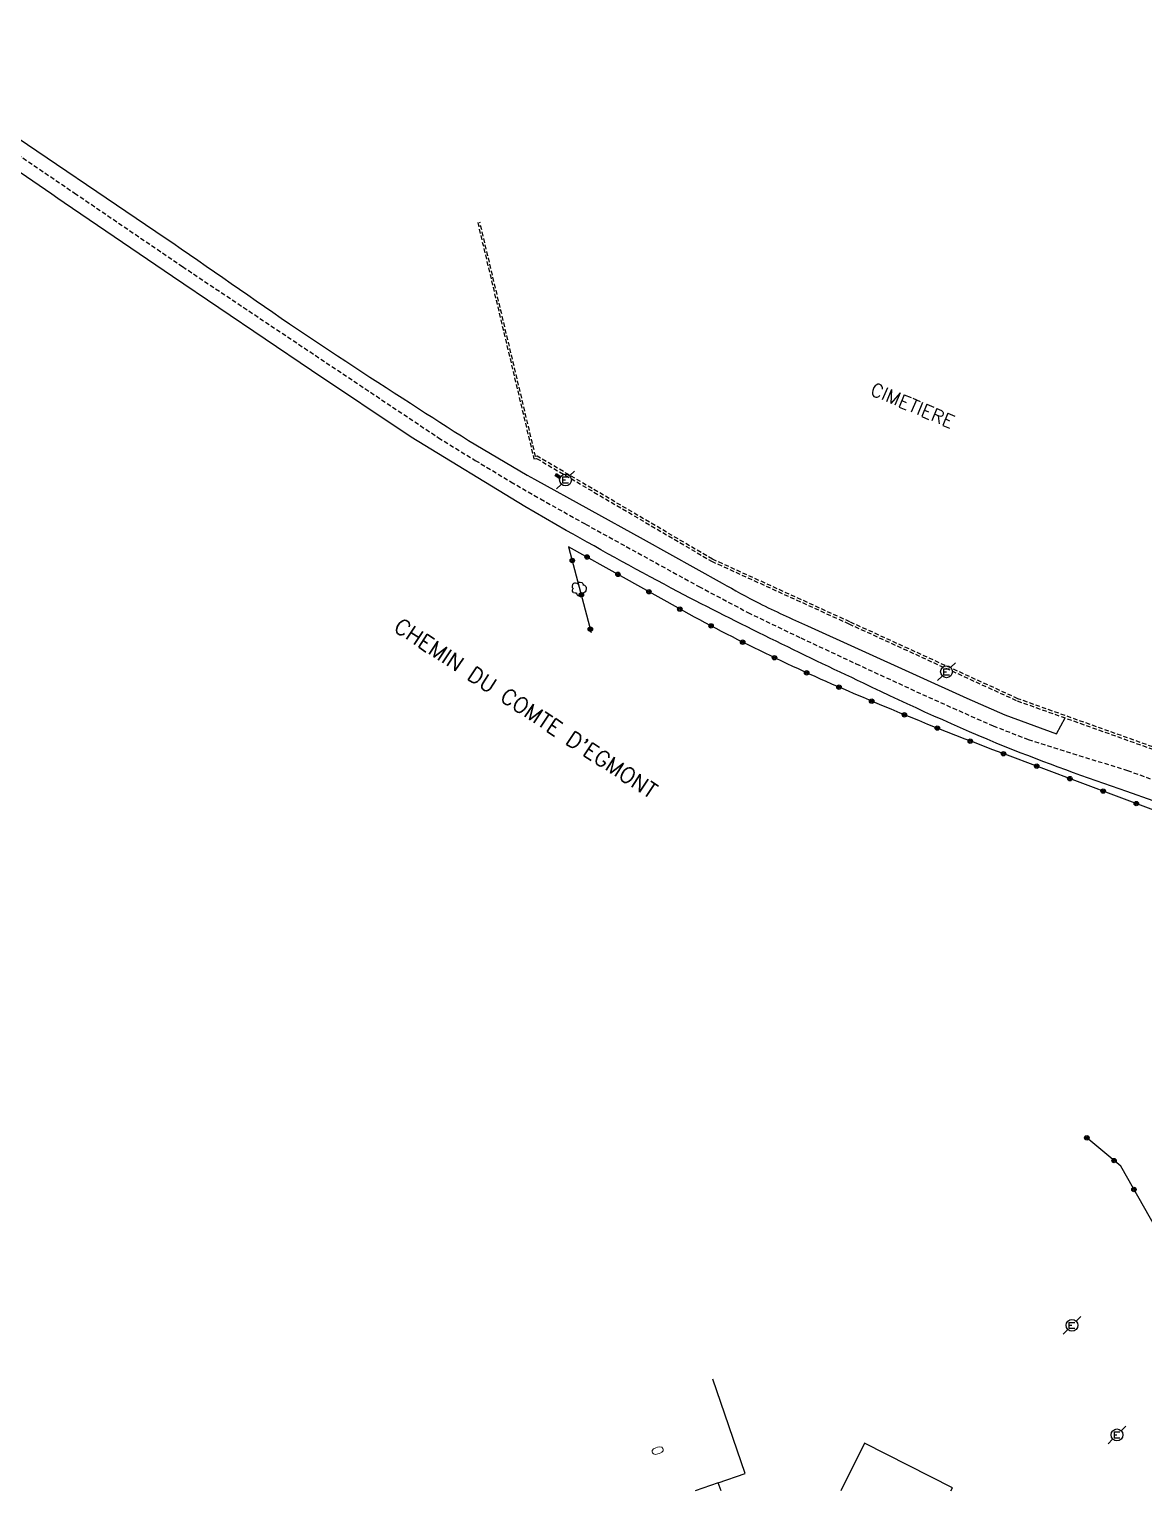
# Model space of a CAD drawing. Header units: millimetres. Extents: x 111000 to 112001, y 155000 to 156000.
# Drawn here: x 111539.9 to 111665.6, y 155000 to 155164.7 of the extents above; entities that cross this region are included whole.
import ezdxf
from ezdxf.enums import TextEntityAlignment as Align

# ---------------------------------------------------------------- set-up
doc = ezdxf.new("R2010")
doc.units = ezdxf.units.MM
doc.linetypes.add('DASHED', pattern=[0.75, 0.5, -0.25])
doc.layers.get('0').update_dxf_attribs({"linetype": 'CONTINUOUS'})
for name, color, linetype in [('W0001', 6, 'DASHED'), ('W0008', 7, 'CONTINUOUS'), ('W0100', 7, 'CONTINUOUS'), ('W0112', 1, 'DASHED'), ('W0300', 7, 'CONTINUOUS'), ('W0322', 7, 'CONTINUOUS'), ('W0400', 7, 'CONTINUOUS'), ('W0471', 7, 'CONTINUOUS'), ('W0984', 7, 'CONTINUOUS'), ('W0989', 7, 'CONTINUOUS'), ('W0991', 7, 'CONTINUOUS'), ('W1102', 7, 'CONTINUOUS')]:
    doc.layers.add(name, color=color, linetype=linetype)
doc.styles.get("Standard").update_dxf_attribs({"font": 'romans.shx', "width": 0.85})

# ---------------------------------------------------------------- blocks, each defined once
blk = doc.blocks.new('t322o')
at = {"color": 0, "linetype": 'Continuous'}
for radius in [0.25, 0.15]:
    blk.add_circle((0, 0), radius, dxfattribs=at)
blk = doc.blocks.new('T471')
for p, q in [((-0.333334, 0.333334), (-0.333334, -0.333334)), ((-0.333334, 0.333334), (0.333334, 0.333334)), ((-0.333334, 0), (0, 0)), ((0.500001, 0.500001), (1.000002, 1.000002)), ((-0.500001, -0.500001), (-1.000002, -1.000002)), ((-0.333334, -0.333334), (0.333334, -0.333334))]:
    blk.add_line(p, q)
blk.add_ellipse((0, 0), major_axis=(0.471405, 0.471405), ratio=1, start_param=5.4977871438, end_param=11.780972451)
blk = doc.blocks.new('T300')
for p, q in [((-0.8, 0.51), (-0.86, 0.34)), ((-0.86, 0.34), (-0.86, 0.17)), ((-0.86, 0.17), (-0.74, 0.06)), ((-0.69, 0.63), (-0.8, 0.51)), ((-0.8, -0.06), (-0.74, 0.06)), ((-0.74, 0.06), (-0.69, 0.11)), ((-0.57, 0.69), (-0.69, 0.63)), ((-0.46, 0.69), (-0.57, 0.69)), ((-0.29, 0.63), (-0.46, 0.69)), ((-0.29, 0.63), (-0.17, 0.74)), ((-0.23, 0.57), (-0.29, 0.63)), ((-0.17, 0.74), (-0.06, 0.8)), ((-0.06, 0.8), (0.06, 0.8)), ((0.06, 0.8), (0.23, 0.74)), ((0.23, 0.74), (0.34, 0.63)), ((0.34, 0.63), (0.4, 0.51)), ((0.46, 0.46), (0.34, 0.46)), ((0.4, 0.51), (0.4, 0.46)), ((0.57, 0.4), (0.46, 0.46)), ((0.57, 0.4), (0.69, 0.29)), ((0.69, 0.29), (0.74, 0.17)), ((0.74, 0.06), (0.69, -0.17)), ((0.74, 0.17), (0.74, 0.06)), ((-0.8, -0.17), (-0.8, -0.06)), ((-0.8, -0.23), (-0.8, -0.17)), ((-0.74, -0.34), (-0.8, -0.23)), ((-0.69, -0.4), (-0.74, -0.34)), ((-0.51, -0.46), (-0.69, -0.4)), ((-0.4, -0.46), (-0.51, -0.46)), ((-0.4, -0.46), (-0.34, -0.46)), ((-0.34, -0.46), (-0.34, -0.4)), ((-0.34, -0.51), (-0.34, -0.46)), ((-0.29, -0.63), (-0.34, -0.51)), ((-0.17, -0.74), (-0.29, -0.63)), ((-0.06, -0.8), (-0.17, -0.74)), ((0.06, -0.8), (-0.06, -0.8)), ((0.17, -0.74), (0.06, -0.8)), ((0.23, -0.69), (0.17, -0.74)), ((0.29, -0.46), (0.23, -0.46)), ((0.29, -0.63), (0.23, -0.69)), ((0.46, -0.4), (0.29, -0.46)), ((0.34, -0.51), (0.29, -0.63)), ((0.34, -0.51), (0.34, -0.46)), ((0.57, -0.34), (0.46, -0.4)), ((0.63, -0.29), (0.57, -0.34)), ((0.69, -0.17), (0.63, -0.29))]:
    blk.add_line(p, q)
blk = doc.blocks.new('T400')
for p, q in [((-0.15, 0.3), (0.15, 0.3)), ((-0.15, -0.25), (-0.15, 0.3)), ((-0.15, 0.15), (0.15, 0.15)), ((-0.15, 0), (0.15, 0)), ((0.15, 0.3), (0.15, -0.25)), ((-0.15, -0.15), (0.15, -0.15)), ((-0.15, -0.25), (-0.15, -0.3)), ((-0.15, -0.3), (0.15, -0.3)), ((0.15, -0.3), (0.15, -0.25))]:
    blk.add_line(p, q)

msp = doc.modelspace()

# ---------------------------------------------------------------- linework, layer by layer
at = {"layer": 'W0001'}
msp.add_lwpolyline([(111517.63, 155163.44), (111525.28, 155158.9), (111529.9, 155156.26), (111532.58, 155154.63), (111537.98, 155151.08), (111545.04, 155146.28), (111557.21, 155137.99), (111586.08, 155118.7), (111590.22, 155116.15), (111594.25, 155113.73), (111597.58, 155111.8), (111602.65, 155108.96), (111615.44, 155101.93), (111620.97, 155099), (111626.94, 155096.13), (111633.17, 155093.22), (111641.31, 155089.46), (111648.62, 155086.22), (111652.57, 155084.68), (111663.75, 155081.19), (111673.35, 155077.77)], dxfattribs=at)
at = {"layer": 'W0008', "flags": 128}
for points in [[(111518.28, 155164.75), (111525.27, 155160.65, -0.0219), (111536.33, 155154.06), (111554.22, 155141.95, -0.0005), (111569.28, 155131.54, 0.0063), (111583.82, 155122.01, 0.0173), (111596.91, 155114.02), (111609.16, 155107.28), (111618.07, 155102.31, 0.0111), (111622.22, 155100.04, 0.0107), (111627.7, 155097.49), (111645.66, 155089.34), (111649.94, 155087.45), (111655.75, 155085.34), (111656.75, 155087.11)], [(111672.61, 155075.68), (111663.7, 155078.82, -0.0119), (111649.97, 155083.86, -0.0148), (111633.99, 155091.04, -0.0107), (111613.1, 155101.33, -0.0061), (111600.47, 155108.26), (111600.47, 155108.26), (111595.81, 155110.95), (111582.98, 155118.77), (111571.76, 155126.27), (111556.09, 155136.86), (111543.88, 155145.18, 0.0087), (111532.43, 155152.91), (111522.12, 155159.05), (111516.98, 155162.14)]]:
    msp.add_lwpolyline(points, format="xyb", dxfattribs=at)
at = {"layer": 'W0100', "flags": 128}
for points in [[(111617.94, 155000), (111617.62, 155000.91), (111620.65, 155001.95), (111617.02, 155012.59), (111617.02, 155012.59)], [(111634.13, 155005.36), (111634.13, 155005.36), (111631.43, 155000)], [(111643.86, 155000), (111644.02, 155000.32), (111644.02, 155000.32), (111634.13, 155005.36)]]:
    msp.add_lwpolyline(points, dxfattribs=at)
at = {"layer": 'W0112'}
msp.add_lwpolyline([(111590.5, 155142.95), (111596.83, 155116.31), (111597.14, 155116.37), (111616.87, 155104.78), (111632.35, 155097.72), (111651.33, 155089.04), (111668.65, 155082.86), (111668.73, 155083.1), (111651.41, 155089.28), (111632.45, 155097.95), (111616.97, 155105.01), (111597.19, 155116.63), (111597.02, 155116.6), (111590.74, 155143.01)], dxfattribs=at)
at = {"layer": 'W0322', "flags": 128}
msp.add_lwpolyline([(111672.25, 155074.64), (111662.82, 155078.19), (111649.65, 155083.13, -0.012), (111632.96, 155089.85, -0.0262), (111613.13, 155099.47), (111600.75, 155106.42), (111603.29, 155096.75)], format="xyb", dxfattribs=at)
msp.add_lwpolyline([(111674.15, 155019.02), (111673.6, 155017.74), (111670.18, 155023.93), (111670.18, 155023.93), (111663, 155036.59), (111658.97, 155039.96), (111658.97, 155039.96)], dxfattribs=at)
at = {"layer": 'W1102'}
msp.add_line((111617.62, 155000.91), (111615.01, 155000), dxfattribs=at)

# ---------------------------------------------------------------- block references
at = {"layer": 'W0300'}
msp.add_blockref('T300', (111602, 155101.63), dxfattribs=at)
at = {"layer": 'W0322'}
for p, rotation in [((111602.83, 155105.26), 150.6874128763878), ((111601.16, 155104.86), 284.744908692204), ((111606.31, 155103.3), 150.6874128763878), ((111602.18, 155100.99), 284.744908692204), ((111609.8, 155101.34), 150.6874128763878), ((111613.29, 155099.38), 151.1580544777035), ((111603.2, 155097.12), 284.744908692204), ((111616.81, 155097.49), 152.2472720619483), ((111620.37, 155095.66), 153.3364896461931), ((111623.96, 155093.9), 154.4257072304378), ((111627.59, 155092.2), 155.5149248146826), ((111631.24, 155090.58), 156.6041423989274), ((111634.92, 155089.01), 157.0354963871875), ((111638.61, 155087.47), 157.6467353549739), ((111642.32, 155085.97), 158.2579743227602), ((111646.04, 155084.5), 158.8692132905465), ((111649.78, 155083.08), 159.4487692673304), ((111653.53, 155081.68), 159.4487692673304), ((111657.27, 155080.27), 159.4487692673304), ((111661.02, 155078.87), 159.4487692673304), ((111664.76, 155077.46), 159.347967401975), ((111659.18, 155039.78), 140.0734859931605), ((111662.25, 155037.22), 140.0734859931605), ((111664.49, 155033.96), 119.5411006126777)]:
    msp.add_blockref('t322o', p, dxfattribs=dict(at, rotation=rotation))
at = {"layer": 'W0400', "rotation": 56.44755546784245}
msp.add_blockref('T400', (111599.55, 155114.36), dxfattribs=at)
at = {"layer": 'W0471'}
for p in [(111600.4, 155113.94), (111643.36, 155092.32), (111657.5, 155018.65), (111662.58, 155006.3)]:
    msp.add_blockref('T471', p, dxfattribs=at)

# ---------------------------------------------------------------- texts
at = {"layer": 'W0984'}
msp.add_text('CIMETIERE', height=1.5, rotation=337.1783, dxfattribs=at).set_placement((111639.52, 155122.34), align=Align.MIDDLE)
at = {"layer": 'W0989'}
msp.add_text("CHEMIN DU COMTE D'EGMONT", height=1.75, rotation=326.7232, dxfattribs=at).set_placement((111595.93, 155088.2), align=Align.MIDDLE)
at = {"layer": 'W0991'}
msp.add_text('0', height=1.25, rotation=288.8084, dxfattribs=at).set_placement((111610.79, 155004.53), align=Align.MIDDLE)

doc.saveas('drawing.dxf')
